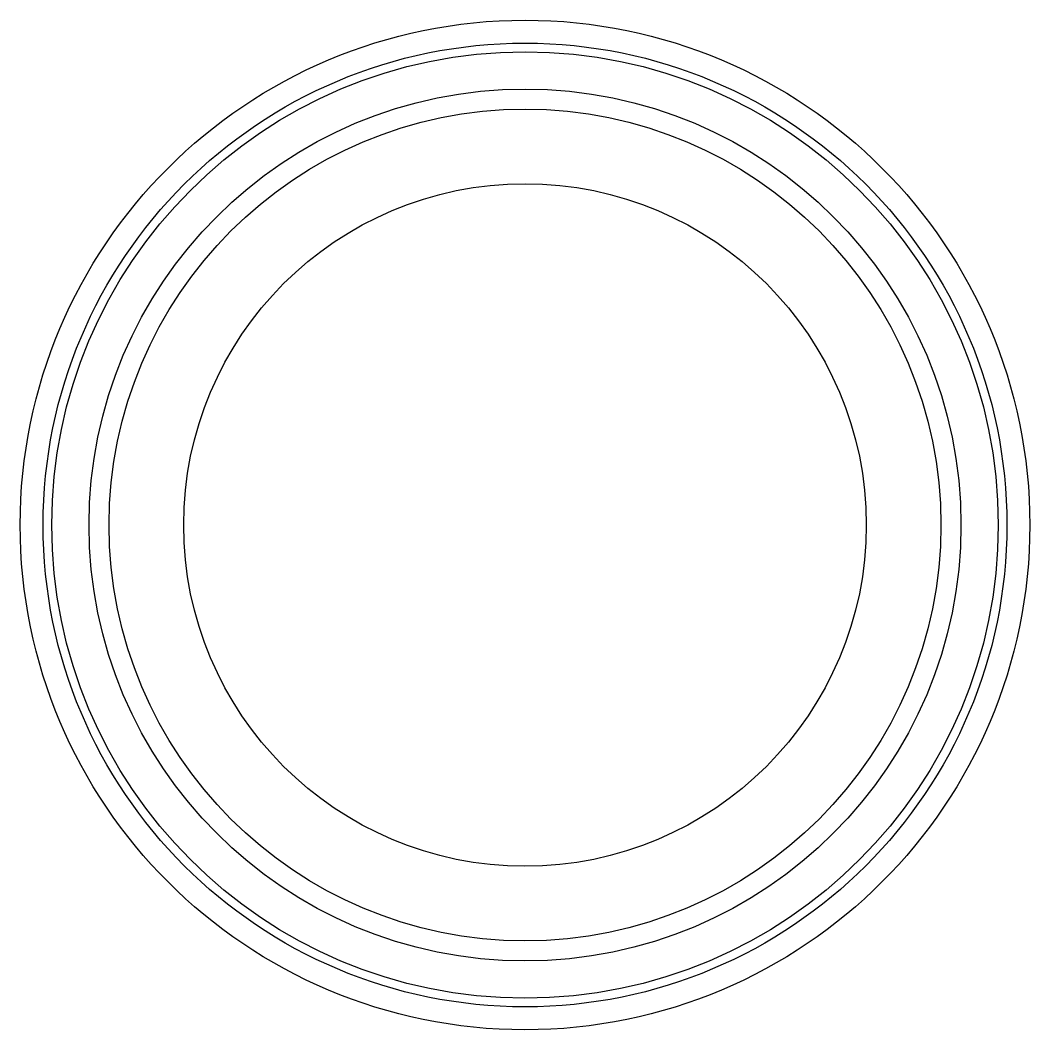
# Model space of a CAD drawing. Header units: millimetres. Extents: x -44 to 44, y -44 to 44.
import ezdxf

# ---------------------------------------------------------------- set-up
doc = ezdxf.new("R2010")
doc.units = ezdxf.units.MM

msp = doc.modelspace()

# ---------------------------------------------------------------- linework, layer by layer
for p, q in [((29.75, 0), (29.75, 0, -3)), ((36.25, 0, -6), (36.25, 0, -3)), ((38, 0), (38, 0, 6)), ((41.25, 0, -6), (41.25, 0, -3)), ((42, 0, 6), (42, 0, -1)), ((44, 0, -3), (44, 0, -1))]:
    msp.add_line(p, q)
for centre, radius in [((0, 0, -3), 44), ((0, 0, -1), 44), ((0, 0, -1), 42), ((0, 0, 6), 42), ((0, 0, -3), 41.25), ((0, 0, -6), 41.25), ((0, 0, 6), 38), ((0, 0), 38), ((0, 0, -6), 36.25), ((0, 0, -3), 36.25), ((0, 0, -3), 29.75), ((0, 0), 29.75)]:
    msp.add_circle(centre, radius)

doc.saveas('drawing.dxf')
